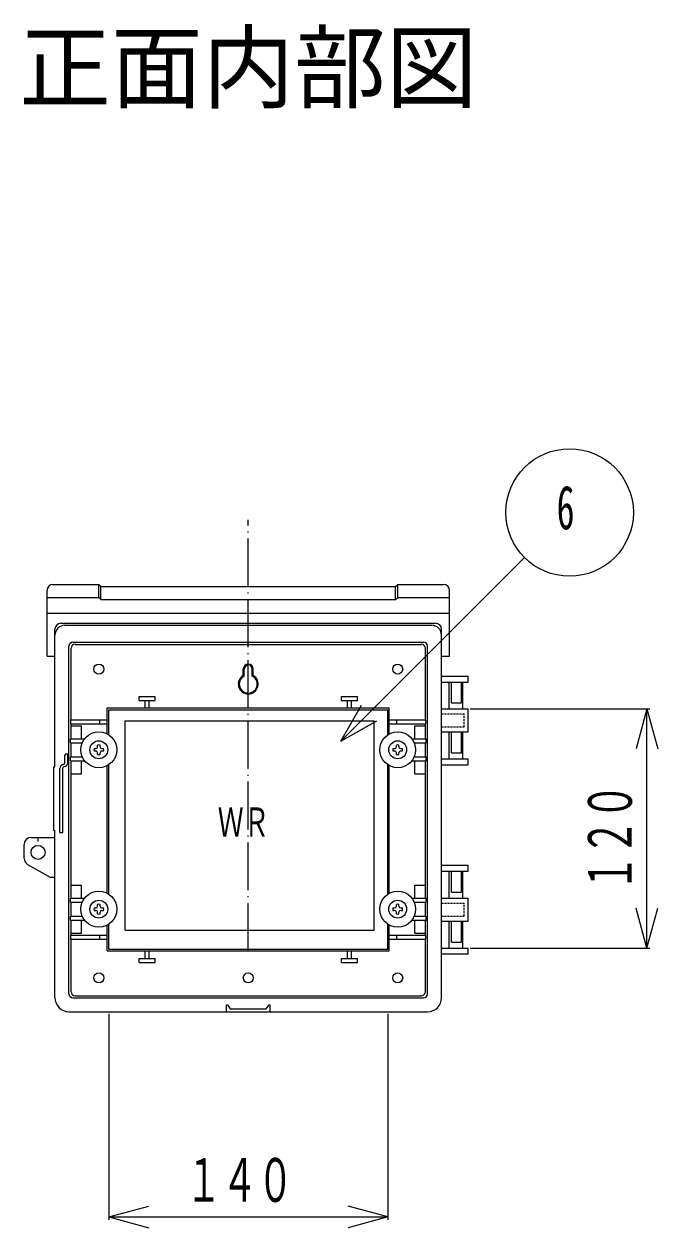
# Model space of a CAD drawing. Units: millimetres, scale not verified. Extents: x -2284 to 2131, y 270 to 4100.
# Drawn here: x 737 to 1055, y 3496 to 4100 of the extents above; entities that cross this region are included whole.
import ezdxf
from ezdxf.enums import TextEntityAlignment as Align

# ---------------------------------------------------------------- set-up
doc = ezdxf.new("R2010")
doc.units = ezdxf.units.MM
doc.header["$LTSCALE"] = 2
for name, pattern in [('CHAIN2', [12, 9, -1, 1, -1]), ('LONG_DASHED_DOTTED', [15.25, 12, -1.5, 0.25, -1.5]), ('USER2', [0.75, 0.5, -0.25])]:
    doc.linetypes.add(name, pattern=pattern)
for name, color, linetype, lineweight in [('0-0_外形線', 4, 'Continuous', 18), ('0-2_電気部品', 7, 'Continuous', 18), ('0-4_補助線', 7, 'CHAIN2', 18), ('0-E_寸法線', 7, 'Continuous', 18), ('0-F_文字', 7, 'Continuous', 18)]:
    doc.layers.add(name, color=color, linetype=linetype, lineweight=lineweight)
doc.styles.add('ＭＳ ゴシック', font='')
doc.styles.get('ＭＳ ゴシック').set_extended_font_data('MS Gothic')

# ---------------------------------------------------------------- blocks, each defined once
blk = doc.blocks.new('INAI_FSD1')
at = {"layer": '0-0_外形線', "color": 7, "style": 'ＭＳ ゴシック'}
blk.add_text('正面内部図', height=0.6745, dxfattribs=at).set_placement((-2.3, 0), align=Align.BOTTOM_LEFT)
blk = doc.blocks.new('_D9')
at = {"layer": '0-0_外形線', "color": 3}
for p, q in [((486, 447.4), (486, 426.7)), ((514, 447.4), (514, 426.7)), ((486, 427), (490, 428.1)), ((514, 427), (510, 428.1)), ((486, 427), (514, 427)), ((486, 427), (490, 425.9)), ((514, 427), (510, 425.9))]:
    blk.add_line(p, q, dxfattribs=at)
at = {"layer": '0-0_外形線', "color": 7, "style": 'ＭＳ ゴシック', "width": 0.6}
blk.add_text('１４０', height=4.399, dxfattribs=at).set_placement((493.7, 427.2), align=Align.BOTTOM_LEFT)
blk = doc.blocks.new('_D10')
at = {"layer": '0-0_外形線', "color": 3}
for p, q in [((522.2404, 478), (540.3, 478)), ((540, 478), (538.9, 474)), ((540, 454), (540, 478)), ((540, 478), (541.1, 474)), ((540, 454), (538.9, 458)), ((540, 454), (541.1, 458)), ((522.2404, 454), (540.3, 454))]:
    blk.add_line(p, q, dxfattribs=at)
at = {"layer": '0-0_外形線', "color": 7, "style": 'ＭＳ ゴシック', "width": 0.6}
blk.add_text('１２０', height=4.399, rotation=90, dxfattribs=at).set_placement((539.8, 459.7), align=Align.BOTTOM_LEFT)

msp = doc.modelspace()

# ---------------------------------------------------------------- linework, layer by layer
at = {"layer": '0-0_外形線'}
for p, q in [((748.821, 3782.658), (748.821, 3815.658)), ((751.821, 3818.658), (774.821, 3818.658)), ((775.894, 3817.585), (849.821, 3817.585)), ((775.894, 3811.085), (775.894, 3817.585)), ((849.821, 3817.585), (923.748, 3817.585)), ((924.821, 3812.158), (924.821, 3818.658)), ((940.571, 3818.658), (947.821, 3818.658)), ((950.821, 3782.658), (950.821, 3815.658)), ((775.894, 3811.085), (849.821, 3811.085)), ((923.748, 3811.085), (924.821, 3812.158)), ((924.821, 3812.158), (950.821, 3812.158)), ((748.821, 3804.158), (849.821, 3804.158)), ((849.821, 3804.158), (950.821, 3804.158)), ((752.821, 3793.158), (752.821, 3796.158)), ((755.821, 3799.158), (943.821, 3799.158)), ((757.821, 3798.158), (849.821, 3798.158)), ((849.821, 3798.158), (941.821, 3798.158)), ((946.821, 3793.158), (946.821, 3796.158)), ((752.821, 3727.158), (752.821, 3793.158)), ((761.821, 3789.658), (849.821, 3789.658)), ((849.821, 3789.658), (937.821, 3789.658)), ((946.821, 3611.158), (946.821, 3793.158)), ((748.821, 3782.658), (752.821, 3782.658)), ((759.821, 3613.158), (759.821, 3787.658)), ((760.895, 3750.658), (760.895, 3786.585)), ((762.895, 3788.584), (849.821, 3788.584)), ((849.821, 3788.584), (936.748, 3788.584)), ((938.748, 3750.658), (938.748, 3786.585)), ((939.821, 3613.158), (939.821, 3787.658)), ((946.821, 3782.658), (950.821, 3782.658)), ((847.321, 3772.988), (847.321, 3776.158)), ((847.821, 3772.689), (847.821, 3776.158)), ((851.821, 3772.689), (851.821, 3776.158)), ((852.321, 3772.988), (852.321, 3776.158)), ((946.821, 3772.658), (960.121, 3772.658)), ((960.121, 3769.658), (960.121, 3772.658)), ((946.821, 3769.658), (960.121, 3769.658)), ((950.721, 3756.158), (950.721, 3769.658)), ((951.778, 3759.158), (951.778, 3769.658)), ((956.856, 3759.158), (956.856, 3769.658)), ((957.521, 3756.158), (957.521, 3769.658)), ((795.021, 3762.436), (803.021, 3762.436)), ((795.021, 3760.436), (795.021, 3762.436)), ((795.021, 3760.436), (799.021, 3760.436)), ((798.021, 3756.658), (798.021, 3760.436)), ((799.021, 3760.436), (803.021, 3760.436)), ((800.021, 3756.658), (800.021, 3760.436)), ((803.021, 3760.436), (803.021, 3762.436)), ((896.621, 3760.436), (896.621, 3762.436)), ((896.621, 3762.436), (904.621, 3762.436)), ((896.621, 3760.436), (900.621, 3760.436)), ((899.621, 3756.658), (899.621, 3760.436)), ((901.621, 3756.658), (901.621, 3760.436)), ((951.778, 3759.158), (956.856, 3759.158)), ((779.021, 3743.618), (779.021, 3756.658)), ((779.021, 3756.658), (849.821, 3756.658)), ((779.821, 3743.141), (779.821, 3755.658)), ((779.821, 3755.658), (919.821, 3755.658)), ((849.821, 3756.658), (920.621, 3756.658)), ((919.821, 3743.141), (919.821, 3755.658)), ((920.621, 3743.618), (920.621, 3756.658)), ((946.821, 3756.158), (960.121, 3756.158)), ((960.121, 3744.658), (960.121, 3756.158)), ((760.692, 3748.658), (760.692, 3750.658)), ((760.692, 3750.658), (779.021, 3750.658)), ((760.692, 3748.658), (779.021, 3748.658)), ((760.895, 3741.158), (760.895, 3748.658)), ((760.895, 3747.658), (766.156, 3747.658)), ((766.156, 3741.158), (766.156, 3747.658)), ((775.278, 3748.658), (775.278, 3750.658)), ((920.621, 3750.658), (938.95, 3750.658)), ((920.621, 3748.658), (938.95, 3748.658)), ((924.364, 3748.658), (924.364, 3750.658)), ((933.486, 3747.658), (938.748, 3747.658)), ((933.486, 3741.158), (933.486, 3747.658)), ((938.748, 3741.158), (938.748, 3748.658)), ((938.95, 3748.658), (938.95, 3750.658)), ((760.572, 3739.158), (760.572, 3741.158)), ((760.572, 3741.158), (767.697, 3741.158)), ((931.945, 3741.158), (939.071, 3741.158)), ((939.071, 3739.158), (939.071, 3741.158)), ((946.821, 3744.658), (960.121, 3744.658)), ((950.721, 3731.158), (950.721, 3744.658)), ((951.778, 3734.158), (951.778, 3744.658)), ((956.856, 3734.158), (956.856, 3744.658)), ((957.521, 3731.158), (957.521, 3744.658)), ((760.572, 3739.158), (766.53, 3739.158)), ((760.895, 3732.158), (760.895, 3739.158)), ((772.449, 3736.27), (773.29, 3736.27)), ((772.449, 3735.045), (773.29, 3735.045)), ((774.209, 3737.189), (774.209, 3738.03)), ((775.434, 3737.189), (775.434, 3738.03)), ((776.352, 3736.27), (777.193, 3736.27)), ((776.352, 3735.045), (777.193, 3735.045)), ((922.449, 3736.27), (923.29, 3736.27)), ((922.449, 3735.045), (923.29, 3735.045)), ((924.209, 3737.189), (924.209, 3738.03)), ((925.434, 3737.189), (925.434, 3738.03)), ((926.352, 3736.27), (927.193, 3736.27)), ((926.352, 3735.045), (927.193, 3735.045)), ((933.113, 3739.158), (939.071, 3739.158)), ((938.748, 3732.158), (938.748, 3739.158)), ((756.578, 3728.161), (757.507, 3728.532)), ((757.821, 3728.997), (757.821, 3732.908)), ((759.321, 3729.262), (759.321, 3732.908)), ((760.572, 3730.158), (760.572, 3732.158)), ((760.572, 3732.158), (766.53, 3732.158)), ((760.572, 3730.158), (767.697, 3730.158)), ((760.895, 3661.158), (760.895, 3730.158)), ((766.156, 3723.658), (766.156, 3730.158)), ((774.209, 3733.286), (774.209, 3734.127)), ((775.434, 3733.286), (775.434, 3734.127)), ((924.209, 3733.286), (924.209, 3734.127)), ((925.434, 3733.286), (925.434, 3734.127)), ((931.945, 3730.158), (939.071, 3730.158)), ((933.113, 3732.158), (939.071, 3732.158)), ((933.486, 3723.658), (933.486, 3730.158)), ((938.748, 3661.158), (938.748, 3730.158)), ((939.071, 3730.158), (939.071, 3732.158)), ((946.821, 3731.158), (960.121, 3731.158)), ((951.778, 3734.158), (956.856, 3734.158)), ((960.121, 3728.158), (960.121, 3731.158)), ((752.321, 3727.158), (752.821, 3727.158)), ((752.321, 3695.158), (752.321, 3727.158)), ((755.321, 3694.158), (755.321, 3726.304)), ((756.821, 3694.158), (756.821, 3726.569)), ((757.135, 3727.034), (758.064, 3727.405)), ((760.895, 3723.658), (766.156, 3723.658)), ((779.021, 3663.618), (779.021, 3727.698)), ((779.821, 3663.141), (779.821, 3728.175)), ((919.821, 3663.141), (919.821, 3728.175)), ((920.621, 3663.618), (920.621, 3727.698)), ((933.486, 3723.658), (938.748, 3723.658)), ((946.821, 3728.158), (960.121, 3728.158)), ((752.321, 3695.158), (752.821, 3695.158)), ((752.821, 3611.158), (752.821, 3695.158)), ((755.321, 3694.158), (756.821, 3694.158)), ((737.321, 3681.179), (737.321, 3688.158)), ((740.821, 3691.658), (752.821, 3691.658)), ((744.321, 3689.658), (744.321, 3691.658)), ((739.072, 3678.148), (750.321, 3671.658)), ((946.821, 3677.658), (960.121, 3677.658)), ((946.821, 3674.658), (960.121, 3674.658)), ((950.721, 3661.158), (950.721, 3674.658)), ((951.778, 3664.158), (951.778, 3674.658)), ((956.856, 3664.158), (956.856, 3674.658)), ((957.521, 3661.158), (957.521, 3674.658)), ((960.121, 3674.658), (960.121, 3677.658)), ((750.321, 3671.658), (752.821, 3671.658)), ((760.895, 3667.658), (766.156, 3667.658)), ((766.156, 3661.158), (766.156, 3667.658)), ((933.486, 3667.658), (938.748, 3667.658)), ((933.486, 3661.158), (933.486, 3667.658)), ((951.778, 3664.158), (956.856, 3664.158)), ((760.572, 3659.158), (760.572, 3661.158)), ((760.572, 3661.158), (767.697, 3661.158)), ((760.572, 3659.158), (766.53, 3659.158)), ((760.895, 3652.158), (760.895, 3659.158)), ((772.449, 3656.271), (773.29, 3656.271)), ((774.209, 3657.189), (774.209, 3658.03)), ((775.434, 3657.189), (775.434, 3658.03)), ((776.352, 3656.271), (777.193, 3656.271)), ((922.449, 3656.271), (923.29, 3656.271)), ((924.209, 3657.189), (924.209, 3658.03)), ((925.434, 3657.189), (925.434, 3658.03)), ((926.352, 3656.271), (927.193, 3656.271)), ((931.945, 3661.158), (939.071, 3661.158)), ((933.113, 3659.158), (939.071, 3659.158)), ((938.748, 3652.158), (938.748, 3659.158)), ((939.071, 3659.158), (939.071, 3661.158)), ((946.821, 3661.158), (960.121, 3661.158)), ((960.121, 3649.658), (960.121, 3661.158)), ((760.572, 3652.158), (766.53, 3652.158)), ((760.572, 3650.158), (760.572, 3652.158)), ((760.572, 3650.158), (767.697, 3650.158)), ((760.895, 3642.658), (760.895, 3650.158)), ((772.449, 3655.046), (773.29, 3655.046)), ((774.209, 3653.286), (774.209, 3654.127)), ((775.434, 3653.286), (775.434, 3654.127)), ((776.352, 3655.046), (777.193, 3655.046)), ((922.449, 3655.046), (923.29, 3655.046)), ((924.209, 3653.286), (924.209, 3654.127)), ((925.434, 3653.286), (925.434, 3654.127)), ((926.352, 3655.046), (927.193, 3655.046)), ((931.945, 3650.158), (939.071, 3650.158)), ((933.113, 3652.158), (939.071, 3652.158)), ((933.486, 3643.658), (933.486, 3650.158)), ((938.748, 3642.658), (938.748, 3650.158)), ((939.071, 3650.158), (939.071, 3652.158)), ((779.021, 3634.658), (779.021, 3647.698)), ((779.821, 3635.658), (779.821, 3648.175)), ((919.821, 3635.658), (919.821, 3648.175)), ((920.621, 3634.658), (920.621, 3647.698)), ((946.821, 3649.658), (960.121, 3649.658)), ((950.721, 3636.158), (950.721, 3649.658)), ((951.778, 3639.158), (951.778, 3649.658)), ((956.856, 3639.158), (956.856, 3649.658)), ((957.521, 3636.158), (957.521, 3649.658)), ((760.692, 3640.658), (760.692, 3642.658)), ((760.692, 3642.658), (779.021, 3642.658)), ((760.692, 3640.658), (779.021, 3640.658)), ((760.895, 3614.231), (760.895, 3640.658)), ((775.278, 3640.658), (775.278, 3642.658)), ((920.621, 3642.658), (938.95, 3642.658)), ((920.621, 3640.658), (938.95, 3640.658)), ((924.364, 3640.658), (924.364, 3642.658)), ((933.486, 3643.658), (938.748, 3643.658)), ((938.748, 3614.231), (938.748, 3640.658)), ((938.95, 3640.658), (938.95, 3642.658)), ((951.778, 3639.158), (956.856, 3639.158)), ((779.021, 3634.658), (849.821, 3634.658)), ((779.821, 3635.658), (919.821, 3635.658)), ((798.021, 3630.88), (798.021, 3634.658)), ((800.021, 3630.88), (800.021, 3634.658)), ((849.821, 3634.658), (920.621, 3634.658)), ((899.621, 3630.88), (899.621, 3634.658)), ((901.621, 3630.88), (901.621, 3634.658)), ((946.821, 3636.158), (960.121, 3636.158)), ((946.821, 3633.158), (960.121, 3633.158)), ((960.121, 3633.158), (960.121, 3636.158)), ((795.021, 3630.88), (799.021, 3630.88)), ((795.021, 3628.88), (795.021, 3630.88)), ((795.021, 3628.88), (803.021, 3628.88)), ((799.021, 3630.88), (803.021, 3630.88)), ((803.021, 3628.88), (803.021, 3630.88)), ((896.621, 3628.88), (904.621, 3628.88)), ((900.621, 3630.88), (904.621, 3630.88)), ((904.621, 3628.88), (904.621, 3630.88)), ((761.821, 3611.158), (849.821, 3611.158)), ((762.895, 3612.231), (849.821, 3612.231)), ((838.821, 3607.658), (839.321, 3607.658)), ((838.821, 3604.158), (838.821, 3607.658)), ((839.321, 3607.658), (840.821, 3605.658)), ((849.821, 3612.231), (936.748, 3612.231)), ((849.821, 3611.158), (937.821, 3611.158)), ((860.821, 3604.158), (860.821, 3607.658)), ((759.821, 3604.158), (849.821, 3604.158)), ((816.159, 3604.158), (838.821, 3604.158)), ((840.821, 3605.658), (858.821, 3605.658)), ((849.821, 3604.158), (939.821, 3604.158)), ((860.821, 3604.158), (884.339, 3604.158))]:
    msp.add_line(p, q, dxfattribs=at)
at = {"layer": '0-0_外形線', "linetype": 'USER2'}
for p, q in [((946.821, 3753.658), (958.121, 3753.658)), ((958.121, 3747.158), (958.121, 3753.658)), ((946.821, 3747.158), (958.121, 3747.158)), ((946.821, 3658.658), (958.121, 3658.658)), ((958.121, 3652.158), (958.121, 3658.658)), ((946.821, 3652.158), (958.121, 3652.158))]:
    msp.add_line(p, q, dxfattribs=at)
at = {"layer": '0-0_外形線'}
for points in [[(774.821, 3812.158), (774.821, 3818.658), (775.894, 3817.585)], [(849.821, 3811.085), (923.748, 3811.085), (923.748, 3817.585)], [(923.748, 3817.585), (924.821, 3818.658), (947.821, 3818.658)], [(748.821, 3812.158), (774.821, 3812.158), (775.894, 3811.085)], [(900.621, 3760.436), (904.621, 3760.436), (904.621, 3762.436)], [(760.895, 3643.658), (766.156, 3643.658), (766.156, 3650.158)], [(896.621, 3628.88), (896.621, 3630.88), (900.621, 3630.88)], [(858.821, 3605.658), (860.321, 3607.658), (860.821, 3607.658)]]:
    msp.add_lwpolyline(points, dxfattribs=at)
for centre, radius in [((774.821, 3776.158), 2.5), ((924.821, 3776.158), 2.5), ((774.821, 3735.658), 9), ((924.821, 3735.658), 9), ((774.821, 3735.658), 4.5), ((924.821, 3735.658), 4.5), ((744.321, 3684.158), 3.5), ((774.821, 3655.658), 9), ((924.821, 3655.658), 9), ((774.821, 3655.658), 4.5), ((924.821, 3655.658), 4.5), ((774.821, 3621.158), 2.5), ((849.821, 3621.158), 2.5), ((924.821, 3621.158), 2.5)]:
    msp.add_circle(centre, radius, dxfattribs=at)
for centre, radius, start, end in [((751.821, 3815.658), 3, 90, 180), ((947.821, 3815.658), 3, 0, 90), ((755.821, 3796.158), 3, 90, 180), ((757.821, 3793.158), 5, 90, 180), ((941.821, 3793.158), 5, 0, 90), ((943.821, 3796.158), 3, 0, 90), ((761.821, 3787.658), 2, 90, 180), ((937.821, 3787.658), 2, 0, 90), ((762.895, 3786.585), 2, 90, 180), ((936.748, 3786.585), 2, 0, 90), ((849.821, 3776.158), 2.5, 0, 180), ((849.821, 3776.158), 2, 107.458, 180), ((849.821, 3776.158), 2, 0, 72.542), ((849.821, 3768.658), 5, 120, 60), ((849.821, 3768.658), 4.5, 116.388, 262.338), ((849.821, 3768.658), 4.5, 277.662, 63.612), ((774.821, 3735.658), 2.45, 165.522, 194.478), ((773.29, 3737.189), 0.919, 270, 0), ((773.29, 3734.127), 0.919, 0, 90), ((774.821, 3735.658), 2.45, 75.522, 104.478), ((776.352, 3737.189), 0.919, 180, 270), ((776.352, 3734.127), 0.919, 90, 180), ((774.821, 3735.658), 2.45, 345.522, 14.478), ((924.821, 3735.658), 2.45, 165.522, 194.478), ((923.29, 3737.189), 0.919, 270, 0), ((923.29, 3734.127), 0.919, 0, 90), ((924.821, 3735.658), 2.45, 75.522, 104.478), ((926.352, 3737.189), 0.919, 180, 270), ((926.352, 3734.127), 0.919, 90, 180), ((924.821, 3735.658), 2.45, 345.522, 14.478), ((757.321, 3728.997), 0.5, 291.801, 360), ((758.571, 3732.908), 0.75, 90, 180), ((757.321, 3729.262), 2, 291.801, 360), ((758.571, 3732.908), 0.75, 0, 90), ((774.821, 3735.658), 2.45, 255.522, 284.478), ((924.821, 3735.658), 2.45, 255.522, 284.478), ((757.321, 3726.304), 2, 111.801, 180), ((757.321, 3726.569), 0.5, 111.801, 180), ((740.821, 3688.158), 3.5, 90, 180), ((740.821, 3681.179), 3.5, 180, 240.018), ((774.821, 3655.658), 2.45, 165.522, 194.478), ((773.29, 3657.189), 0.919, 270, 0), ((774.821, 3655.658), 2.45, 75.522, 104.478), ((776.352, 3657.189), 0.919, 180, 270), ((774.821, 3655.658), 2.45, 345.522, 14.478), ((924.821, 3655.658), 2.45, 165.522, 194.478), ((923.29, 3657.189), 0.919, 270, 0), ((924.821, 3655.658), 2.45, 75.522, 104.478), ((926.352, 3657.189), 0.919, 180, 270), ((924.821, 3655.658), 2.45, 345.522, 14.478), ((773.29, 3654.127), 0.919, 0, 90), ((774.821, 3655.658), 2.45, 255.522, 284.478), ((776.352, 3654.127), 0.919, 90, 180), ((923.29, 3654.127), 0.919, 0, 90), ((924.821, 3655.658), 2.45, 255.522, 284.478), ((926.352, 3654.127), 0.919, 90, 180), ((762.895, 3614.231), 2, 180, 270), ((936.748, 3614.231), 2, 270, 0), ((759.821, 3611.158), 7, 180, 270), ((761.821, 3613.158), 2, 180, 270), ((937.821, 3613.158), 2, 270, 0), ((939.821, 3611.158), 7, 270, 0)]:
    msp.add_arc(centre, radius, start, end, dxfattribs=at)
at = {"layer": '0-2_電気部品'}
for p, q in [((788.001, 3750.158), (913.001, 3750.158)), ((788.001, 3645.158), (788.001, 3750.158)), ((913.001, 3645.158), (913.001, 3750.158)), ((788.001, 3645.158), (913.001, 3645.158))]:
    msp.add_line(p, q, dxfattribs=at)
at = {"layer": '0-4_補助線', "color": 6, "linetype": 'LONG_DASHED_DOTTED'}
msp.add_line((849.821, 3634.658), (849.821, 3851.158), dxfattribs=at)
at = {"layer": '0-F_文字', "color": 3}
for q in [(988.456, 3832.124), (906.587, 3758.033), (914.365, 3750.255)]:
    msp.add_line((896.334, 3740.002), q, dxfattribs=at)
msp.add_circle((1011.084, 3854.752), 32, dxfattribs=at)

# ---------------------------------------------------------------- block references
at = {"layer": '0-0_外形線', "xscale": 50, "yscale": 50}
msp.add_blockref('INAI_FSD1', (849.919, 4051.158), dxfattribs=at)
at = {"layer": '0-E_寸法線', "xscale": 5, "yscale": 5}
for name in ['_D10', '_D9']:
    msp.add_blockref(name, (-1650.081, 1366.158), dxfattribs=at)

# ---------------------------------------------------------------- texts
at = {"layer": '0-2_電気部品', "style": 'ＭＳ ゴシック', "width": 0.65}
msp.add_text('ＷＲ', height=14.66, dxfattribs=at).set_placement((834.501, 3687.658), align=Align.BOTTOM_LEFT)
at = {"layer": '0-F_文字', "style": 'ＭＳ ゴシック', "width": 0.6}
msp.add_text('6', height=21.99, dxfattribs=at).set_placement((1004.584, 3839.752), align=Align.BOTTOM_LEFT)

doc.saveas('drawing.dxf')
